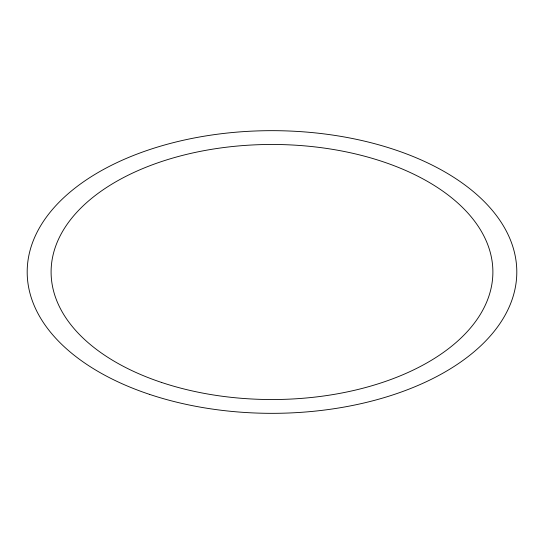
<?xml version="1.0" encoding="UTF-8"?>
<svg xmlns="http://www.w3.org/2000/svg" width="544" height="544" viewBox="0 0 544 544"><rect width="100%" height="100%" fill="white"/><g stroke="black" fill="none" stroke-linecap="round" stroke-linejoin="round"><path stroke-width="0.82" d="M149.6 394.4A244.8 141.331 0 0 0 516.8 272A244.8 141.331 0 0 0 149.6 149.6A244.8 141.331 0 0 0 149.6 394.4M161.554 382.446A220.884 127.527 0 0 0 492.884 272A220.884 127.527 0 0 0 161.554 161.554A220.884 127.527 0 0 0 161.554 382.446"/></g></svg>
